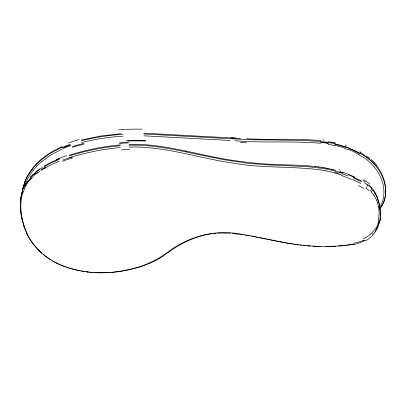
<?xml version="1.0" encoding="UTF-8"?>
<svg xmlns="http://www.w3.org/2000/svg" width="406" height="406" viewBox="0 0 406 406"><rect width="100%" height="100%" fill="white"/><g stroke="black" fill="none" stroke-linecap="round" stroke-linejoin="round"><path stroke-width="0.61" d="M380.386 215.804L379.991 219.367M22.071 193.378L22.117 193.002M21.975 193.423L23.091 187.597L24.791 182.279M22.213 192.256L23.284 186.801L24.979 181.482M379.686 220.823L379.737 220.565M379.356 222.361L377.331 227.949M379.534 221.61L377.839 226.492M378.26 222.828L376.225 228.253M24.832 185.699L25.669 184.019A104.301 63.113 30.7 0 1 26.639 182.522L27.375 181.406M22.508 190.81C19.828 198.534 19.889 206.933 21.112 214.931M25.05 185.045L25.619 183.492A100.378 71.365 26.4 0 1 33.13 170.292M23.015 191.936C20.346 199.529 20.401 207.811 21.599 215.682M22.812 189.754L20.879 197.722L20.498 206.872M23.837 187.501L24.939 185.303M24.34 188.683L26.157 185.268M24.187 186.44L25.938 183.182M377.681 226.832L377.407 227.39M377.291 227.614L376.56 228.933M376.423 229.167L376.139 229.623M375.844 230.075L375.017 231.247M379.838 207.349C391.069 188.282 377.55 163.43 358.818 154.833M381.503 206.278C389.349 194.2 385.36 177.721 377.458 166.668M27.857 182.7L27.349 183.421A103.428 62.316 31.5 0 0 26.162 185.273M32.394 168.439L36.449 163.745M32.45 168.921L36.261 164.542A116.096 82.433 24.9 0 1 40.778 160.34M33.18 170.322L36.946 166.003M380.447 207.618L379.879 208.263L380.275 213.5M30.12 177.945L33.099 174.869M30.536 176.98L33.581 173.88M30.587 179.305L33.551 176.285M379.681 209.08C394.49 189.998 379.453 162.197 359.726 153.179M372.825 233.826L373.089 233.551M372.018 234.632L372.292 234.369M40.732 160.304L50.643 153.133L62.113 147.261M41.366 161.821L51.171 154.742L62.529 148.941M35.611 172.078L39.91 168.779M36.433 171.977L39.387 169.749M36.87 173.438L39.808 171.256M45.076 156.193L53.11 151.002L62.301 146.459M43.833 166.856L50.857 163.08L59.114 159.492M44.345 165.912L51.603 162.045L59.723 158.543M44.239 168.414L51.232 164.699L59.459 161.167M365.39 240.124L364.167 240.758M364.456 240.073L363.258 240.692M69.096 155.244C85.803 150.047 103.043 146.409 120.486 144.891M69.416 155.879C85.94 150.793 102.972 147.241 120.206 145.718M69.725 157.609C86.189 152.59 103.139 149.063 120.293 147.551M81.352 140.05L100.815 135.985L121.115 133.65M81.246 140.831C94.908 137.299 108.935 135.198 123.018 134.335M81.515 142.592C95.105 139.091 109.057 137.02 123.059 136.167M129.458 269.381C144.551 266.229 158.7 259.525 170.764 249.944C188.125 237.845 209.526 231.06 230.755 232.983M130.306 269.513C142.313 266.656 154.244 262.464 164.354 255.217C177.112 245.584 191.454 237.576 207.304 234.531M128.819 269.528C117.994 272.025 106.321 273.218 95.029 272.533M129.621 269.67L120.364 271.462L111.208 272.543M353.377 244.021C332.326 247.782 310.57 246.838 289.539 243.397M354.088 244.173L346.978 245.346M207.968 234.399L212.013 233.719M213.378 233.536L216.129 233.237M346.257 245.432L342.826 245.772M342.04 245.838L338.091 246.117M217.514 233.12L230.177 233.105M109.904 272.639L99.46 272.873L90.822 272.213M335.554 246.259L325.495 246.559M129.184 144.409C150.393 143.622 171.317 147.962 191.942 152.346L201.087 154.295C230.258 161.055 260.084 164.648 290.031 164.932C305.276 165.521 320.75 166.095 335.513 170.312M128.946 145.231C150.164 144.445 171.109 148.779 191.744 153.169L223.554 159.644L246.904 163.166L265.438 164.734L307.002 166.607L323.526 168.49A94.74 71.958 15.3 0 1 326.185 168.952M128.956 147.068C164.394 146.003 198.361 158.086 233.08 163.136C262.855 168.51 293.35 165.887 323.201 170.307A93.395 70.918 15.3 0 1 325.815 170.809M320.847 246.543L313.016 246.264M143.709 133.158L240.438 138.446M143.897 135.822L230.283 140.471M143.957 133.985L249.005 139.689L301.962 140.359L320.796 141.445M246.472 138.75C271.289 140.207 296.213 138.284 320.989 140.623M234.998 140.765C263.474 143.161 292.117 140.755 320.578 143.277M95.263 272.7L93.994 272.619M310.488 246.107L307.159 245.848M92.304 272.487L90.401 272.172M305.515 245.696L303.049 245.442M91.04 272.37L87.879 271.903M90.619 272.33L89.772 272.243M314.934 166.622L315.432 166.673M301.445 245.26L299.882 245.067M87.457 271.853L88.508 272.101M88.087 272.05L83.687 271.325M87.666 272L86.407 271.832M318.37 167.023L318.847 167.084M298.319 244.869L296.756 244.656M238.078 233.77L250.527 235.83L290.463 243.701M239.215 234.079L241.068 234.348M295.284 244.442L293.903 244.239M85.143 271.655L83.266 271.259M321.222 167.419L321.547 167.47M241.996 234.49L242.925 234.638M292.528 244.026L291.148 243.808M83.885 271.462L76.851 270.041M328.581 141.643L335.26 142.958M328.408 142.465L334.798 143.719M288.559 243.382L288.94 243.448M328.089 144.287L334.382 145.526M288.179 243.321L286.301 242.996M244.777 234.942L245.706 235.104M82.672 271.259L81.175 270.995M323.846 167.84L324.176 167.896M246.528 235.247L248.183 235.541M284.073 242.6L285.743 242.9M283.515 242.499L279.622 241.778M249.005 235.693L249.832 235.845M331.007 142.217L331.57 142.323M251.487 236.16L252.309 236.317M277.399 241.352L279.064 241.671M276.841 241.245L271.101 240.108M253.253 236.5L254.197 236.688M80.053 270.787L78.931 270.563M326.18 168.972L335.315 171.134M325.82 170.789L334.818 172.915M214.738 157.259L215.317 157.371M255.141 236.871L257.028 237.251M257.972 237.439L258.916 237.632M267.549 239.388L268.736 239.631M269.325 239.748L270.513 239.987M259.86 237.82L262.814 238.423M263.408 238.545L266.366 239.149M333.032 142.618L333.362 142.684M327.612 168.546L328.185 168.668M185.689 151.179L186.141 151.276M78.185 270.406L68.086 267.706L59.616 264.539M335.006 143.044L335.331 143.115M76.495 270.036L75.47 269.797M331.55 169.424L331.885 169.505M74.907 269.66L73.775 269.376M333.062 169.804L333.565 169.931M73.4 269.279L72.07 268.924M71.623 268.797L70.735 268.549M70.294 268.417L69.446 268.163M68.228 267.782L68.634 267.909M339.868 171.626L343.369 172.814M339.111 174.204L342.131 175.219M339.67 172.448L342.73 173.479M340.025 171.834L340.319 171.931M67.01 267.387L67.416 267.518M341.207 172.23L341.502 172.332M65.797 266.97L66.203 267.112M345.43 146.744L349.272 148.175M344.821 148.505L348.587 149.915M342.755 172.768L342.491 172.672M64.59 266.539L64.99 266.686M63.382 266.087L63.783 266.24M63.057 265.96L62.412 265.707M61.443 265.316L61.763 265.448M348.647 174.839L361.721 181.167M61.118 265.179L60.555 264.94M59.824 264.626L55.287 262.449M58.662 264.113L59.098 264.301M352.53 179.396L360.767 183.522M353.235 177.742L361.233 181.807M58.246 263.91L57.84 263.722M353.271 177.097L353.58 177.244M57.434 263.53L56.931 263.281M354.199 177.539L354.504 177.686M56.632 263.134L56.15 262.89M55.866 262.748L52.156 260.738M55.094 262.347L54.516 262.037M54.13 261.829L53.744 261.616M359.99 152.402L364.03 154.848M52.978 261.185L52.465 260.891M360.244 152.732L360.528 152.9M51.821 260.51L51.278 260.21M51.176 260.119L50.902 259.977M50.664 259.804L43.315 254.476M364.258 182.695L366.354 184.096M50.207 259.515L49.222 258.876M48.898 258.658L47.923 257.993M47.766 257.886L46.827 257.216M366.192 186.912L367.004 187.506M367.014 185.491L367.836 186.115M46.517 256.988L46.208 256.759M367.202 184.71L368.024 185.334M46.056 256.648L45.279 256.054M44.477 255.425L44.158 255.171M44.056 255.085L43.736 254.826M43.549 254.689L43.209 254.389M42.833 254.085L41.777 253.151M41.904 253.273L41.285 252.71M41.61 253.004L39.291 250.832M41.265 252.699L39.991 251.507M39.671 251.202L40.006 251.522M39.697 251.223L38.727 250.274M39.326 250.857L38.169 249.705M370.287 190.343L371.607 191.749M38.773 250.309L37.251 248.746M371.18 189.079L372.52 190.551M371.358 188.323L372.023 189.029M38.23 249.751L34.317 245.331L30.993 240.773M36.707 248.162L36.444 247.868M36.312 247.721L34.013 245.026M33.891 244.874L30.714 240.509M373.814 194.667L374.22 195.316M374.758 193.591L375.169 194.261M374.931 192.855L375.347 193.53M29.257 238.19L27.192 234.414M29.582 238.515L27.623 234.942M27.055 234.13L24.04 226.858L21.838 218.864M27.004 233.145L26.852 232.831M27.273 234.226L24.406 227.208L22.315 219.565M376.524 199.991L377.484 202.751M377.499 199.077L378.468 201.894A66.538 52.821 -19.6 0 1 379.346 205.35L379.859 208.242M377.671 198.361L378.636 201.183A67.051 53.298 -17.6 0 1 379.514 204.639M24.187 226.294L23.908 225.472M23.776 225.061L23.644 224.64M23.32 223.579L23.162 223.041M22.553 220.768L22.315 219.788M22.142 219.047L21.98 218.311M379.519 204.639L380.432 212.074M378.351 206.141L378.422 206.497A64.691 51.334 -20.2 0 1 378.778 208.648L379.234 214.15M21.264 214.434L21.036 212.901M20.909 211.912L20.574 208.258M322.998 139.928A108.199 92.132 18.8 0 1 323.876 140.029M345.394 144.972A73.41 60.311 17.7 0 1 346.526 145.363M359.96 151.408A73.41 60.311 17.7 0 1 360.249 151.57M366.075 155.975A62.976 49.573 18.3 0 1 366.501 156.274M367.582 156.64A41.742 32.216 19.2 0 1 370.003 158.472M371.323 159.573A41.742 32.216 19.2 0 1 377.052 165.531M366.633 157.396A43.021 31.891 21.1 0 1 377.027 166.851M363.72 155.204A64.138 49.456 19 0 1 366.77 157.249M335.087 143.988A74.45 59.093 17.9 0 1 359.477 153.148M320.973 141.476A109.158 90.863 17.9 0 1 328.5 142.491M246.726 142.81A214.835 60.783 3.2 0 1 240.261 142.486M126.367 140.613A112.036 38.803 3.9 0 1 145.647 140.547M72.43 146.515A163.806 103.307 14.4 0 1 83.966 143.348M63.387 147.596A144.516 97.338 18.8 0 1 70.781 144.866M36.515 163.791A117.583 83.408 24.6 0 1 45.173 156.274M24.939 181.462A101.302 72.08 25.6 0 1 32.46 168.48M349.114 148.53A69.436 55.089 17.9 0 1 359.503 153.488M334.727 144.125A81.225 65.858 17.5 0 1 345.298 147.119M320.781 142.318A109.255 90.893 17.9 0 1 328.322 143.333M127.91 141.019A110.858 37.322 3.8 0 1 145.784 141.024M72.268 147.353A163.902 103.388 14.5 0 1 83.885 144.176M63.194 148.398A144.531 97.42 18.9 0 1 70.588 145.668M24.741 182.258A101.678 72.334 25.5 0 1 32.521 168.967M36.91 165.983A114.837 81.52 25.2 0 1 41.326 161.791M61.463 147.825A143.161 98.739 21.2 0 1 69.873 144.465M68.411 142.993A162.608 108.372 18.1 0 1 79.084 139.522M118.41 129.92A110.574 49.847 5.6 0 1 142.136 129.189M235.551 138.055A224.016 27.192 3.4 0 1 231.268 137.791M320.598 142.217A107.549 91.517 18.8 0 1 328.195 143.216M334.442 145.191A79.596 65.376 17.6 0 1 344.943 148.17M348.754 149.53A67.903 54.703 17.7 0 1 359.061 154.498M230.75 232.821A106.9 84.179 17.2 0 1 238.083 233.617M30.805 240.824A39.301 23.502 44.7 0 1 29.384 238.545M22.401 219.595A83.743 46.228 46.9 0 1 21.68 215.718M23.335 192.124A93.827 55.911 38 0 1 24.558 188.826M27.628 182.568A109.853 66.021 28.4 0 1 30.176 179.041M32.668 175.798A120.846 70.299 19.8 0 1 35.845 172.834M38.301 170.469A123.409 68.117 13.5 0 1 42.61 167.475M56.307 159.583A136.903 62.651 3.2 0 1 66.66 155.747M121.181 149.926A123.114 79.469 9 0 1 129.605 149.504M335.371 171.012A76.83 51.877 15.2 0 1 339.832 172.362M343.537 172.469A68.086 38.732 15.8 0 1 354.722 177.107M358.346 185.506A45.995 25.436 14.6 0 1 363.482 188.435M365.994 188.217A36.124 25.202 5.8 0 1 369.298 190.861M371.206 191.977A36.9 28.298 -4.8 0 1 373.479 194.814M373.982 195.428A47.284 37.256 -12.3 0 1 376.403 200.036M377.489 202.746A63.245 50.187 -19.9 0 1 378.367 206.136M378.96 214.17A52.516 42.021 -14.5 0 1 378.164 221.047M378.58 221.067A42.366 34.449 -4.6 0 1 378.174 222.813M375.829 228.055A36.581 30.531 10.8 0 1 363.497 238.774M363.563 241.149A47.964 41.351 30.3 0 1 353.59 244.59M363.776 240.179A48.421 40.265 23.3 0 1 353.738 243.25M377.423 227.989A37.179 31.937 29.6 0 1 365.811 240.682M379.737 220.828A43.904 35.784 -1.5 0 1 379.412 222.371M380.412 213.49A54.977 44.594 -4.6 0 1 380.234 220.595M375.367 194.169A49.872 39.58 -16.7 0 1 377.56 199.057M372.87 190.358A38.783 30.384 -9.1 0 1 375.037 193.474M368.602 185.588A37.337 27.943 0 0 1 371.916 188.704M363.664 179.787A47.01 31.835 8.3 0 1 369.709 183.984M341.659 175.565A67.761 33.987 16.9 0 1 351.535 179.518M334.788 172.961A76.688 48.202 15.4 0 1 338.98 174.22M119.369 143.475A124.038 84.874 10.4 0 1 128.326 142.902M62.488 161.218A137.111 59.24 1.4 0 1 72.684 157.898M40.93 170.556A124.109 66.878 11 0 1 45.482 167.805M34.099 175.417A121.704 69.832 17 0 1 37.56 172.641M27.72 181.604A110.939 66.462 25.1 0 1 30.648 178.28M22.228 190.647A95.268 57.383 35.7 0 1 23.66 187.389M21.767 218.839A85.671 47.664 46.5 0 1 21.046 214.906M30.907 240.459A40.788 24.37 44.2 0 1 29.46 238.16M232.349 233.531A105.702 82.728 17 0 1 238.276 234.216M380.052 219.377A44.807 36.398 -1.1 0 1 379.625 221.62M380.523 212.064A59.885 48.065 -9.6 0 1 380.544 215.799M375.545 193.439A50.09 39.788 -14.9 0 1 377.747 198.336M372.419 188.805A38.697 30.338 -8 0 1 375.235 192.733M368.724 184.852A37.296 28.014 0.4 0 1 372.033 187.978M366.496 183.999A41.29 28.379 8 0 1 367.344 184.618M362.756 180.36A50.126 31.607 11.8 0 1 365.349 181.964M342.786 173.935A68.847 36.992 16.3 0 1 347.901 175.879M334.996 172.088A76.673 48.238 15.4 0 1 339.193 173.352M119.668 142.679A124.008 84.91 10.4 0 1 128.575 142.115M62.661 160.086A137.208 60.321 1.7 0 1 71.953 157.02M41.483 169.606A124.145 67.086 10.8 0 1 46.02 166.881M34.033 174.128A121.221 70.502 18.1 0 1 36.098 172.367M26.365 183.421A108.808 65.412 24.6 0 1 31.577 177.661M22.548 189.602A95.846 58.048 35.1 0 1 24.03 186.339M21.619 216.824A85.91 48.136 46.2 0 1 21.203 214.409M339.279 169.738A73.953 50.085 15.2 0 1 339.827 169.916"/></g></svg>
